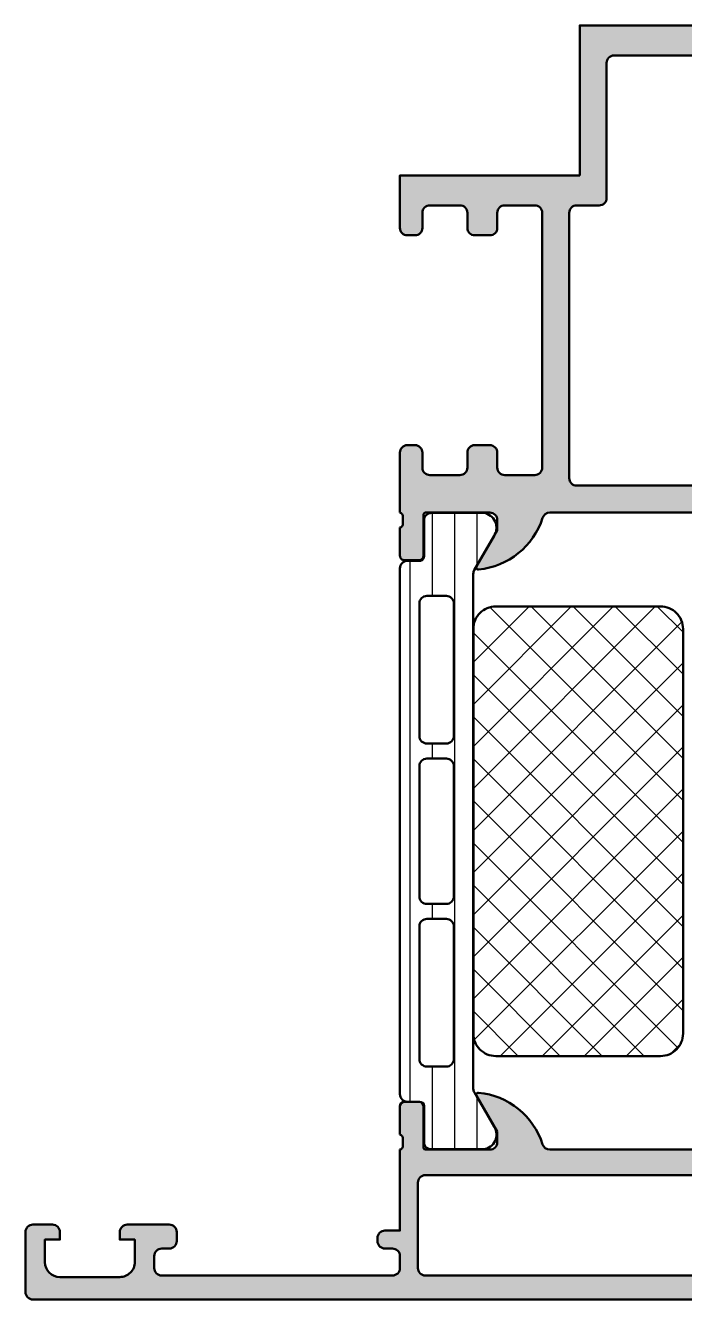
# Model space of a CAD drawing. Extents: x 7 to 97, y 0 to 85.
# Drawn here: x 7 to 51, y 0 to 85 of the extents above; entities that cross this region are included whole.
import ezdxf

# ---------------------------------------------------------------- set-up
doc = ezdxf.new("R2010")
doc.units = 0
for name, color, linetype, lineweight in [('0S-Alu contour', 7, 'Continuous', 50), ('0S-Alu hatch', 252, 'Continuous', 25), ('0S-Plastic contour', 254, 'Continuous', 50), ('0S-Plastic hatch', 253, 'Continuous', 25), ('0S-PT contour', 91, 'Continuous', 50), ('0S-PT hatch', 103, 'Continuous', 25)]:
    doc.layers.add(name, color=color, linetype=linetype, lineweight=lineweight)

# ---------------------------------------------------------------- blocks, each defined once
blk = doc.blocks.new('284017__07F5D339_C848_43A4_AB67_FFD862A25C2E___715E0C92_FD31_4D87_B143_244EF7196718_')
at = {"layer": '0S-Plastic hatch'}
h = blk.add_hatch(dxfattribs=at)
h.set_pattern_fill('ANSI31', color=256, scale=0.4680000000000001, angle=45, style=0)
h.set_pattern_definition([(90, (0, 0), (-1.4859, 0), [])])
edge = h.paths.add_edge_path()
edge.add_arc((37.47509545278372, 10.99213061782803), 0.973034519483768, 276.5846027937584, 393.599627096817)
edge.add_line((38.28556007655461, 11.53059442322531), (36.9670076470982, 13.81420351247468))
edge.add_ellipse((37.40001130835028, 14.06421917066908), major_axis=(-0.5000000000000798, 0), ratio=1, start_angle=0.0021352027151237962, end_angle=30.0020718972292, ccw=False)
edge.add_line((36.90001130869739, 14.06420053751029), (36.89892499626632, 48.41846929310928))
edge.add_ellipse((37.39892499595703, 48.4184868807311), major_axis=(-0.5000000000000324, 0), ratio=1, start_angle=-29.997921301461417, end_angle=0.002015393048509395, ccw=False)
edge.add_line((36.96590322431634, 48.66847117080788), (38.28429022210339, 50.95217577206297))
edge.add_arc((37.4430179914446, 51.49278022615745), 0.999996070924482, 327.2750591980466, 441.8204672459869)
edge.add_line((37.58529278835882, 52.48260345483387), (34.10875129255297, 52.48247680736978))
edge.add_arc((34.10876676317272, 51.98248083016355), 0.4999959774455604, 90.00177281669993, 180.0023777790715)
edge.add_line((33.60877078615773, 51.98246008029366), (33.60918966637052, 49.58246171095516))
edge.add_ellipse((33.30918966656732, 49.58245084472083), major_axis=(-0.2999999999999899, 0), ratio=1, start_angle=90.00207529788338, end_angle=180.0020752978986, ccw=False)
edge.add_line((33.30920053280163, 49.28245084491763), (32.49886919998673, 49.28242221849942))
edge.add_arc((32.49888463137103, 48.78242489763959), 0.4999973210979694, 90.00176831585927, 180.0023822800018)
edge.add_line((31.99888731070525, 48.78240410843611), (32, 13.69991075675291))
edge.add_arc((32.49999732085985, 13.69992618813721), 0.4999973210979836, 180.001768315893, 270.0023822799112)
edge.add_line((32.50001811006254, 13.19992886747142), (33.31034944287746, 13.19995749388962))
edge.add_ellipse((33.31036030911177, 12.89995749408641), major_axis=(-0.3000000000000005, 0), ratio=1, start_angle=180.0020752978986, end_angle=270.0020752978848, ccw=False)
edge.add_line((33.61036030891497, 12.8999683603208), (33.61011528833415, 10.49996996693525))
edge.add_arc((34.05622389866886, 10.47766243924974), 0.44666600274277, 177.1373260966179, 276.9319256958299)
edge.add_line((34.11013201541029, 10.03426145486247), (37.58667351121613, 10.02551460669255))
edge = h.paths.add_edge_path()
edge.add_ellipse((33.799433439795, 46.44135336676351), major_axis=(-0.4999847412109304, 0), ratio=1, start_angle=270, end_angle=360, ccw=False)
edge.add_line((33.799433439795, 46.94133810797444), (35.09944412094734, 46.94133810797444))
edge.add_ellipse((35.09944412094736, 46.44132284918538), major_axis=(-0.5000152587890554, 0), ratio=1, start_angle=180, end_angle=270.00000000000165, ccw=False)
edge.add_line((35.59945937973641, 46.44132284918538), (35.5994593797364, 37.59134421149251))
edge.add_ellipse((35.09946301909308, 37.59134057213344), major_axis=(-0.4999963606565677, 0), ratio=1, start_angle=89.9995829574089, end_angle=180.0004170428646, ccw=False)
edge.add_line((35.0994593797364, 37.09134421149012), (33.79946527346849, 37.09134421149012))
edge.add_ellipse((33.79944870067169, 37.59134421330309), major_axis=(-0.5000000020876287, 0), ratio=1, start_angle=0, end_angle=90.00189910261457, ccw=False)
edge.add_line((33.29944869858406, 37.59134421330309), (33.29944869858407, 46.44135336676351))
edge = h.paths.add_edge_path()
edge.add_line((33.29944869858405, 26.89133810796923), (33.29944869858406, 35.59134421148492))
edge.add_ellipse((33.79944869858406, 35.59134421149012), major_axis=(-0.5, 0), ratio=1, start_angle=270, end_angle=360, ccw=False)
edge.add_line((33.79944869858406, 36.09134421149012), (35.09945937973642, 36.09134421149012))
edge.add_ellipse((35.09945937973642, 35.59134421149013), major_axis=(-0.4999999999999858, 0), ratio=1, start_angle=180, end_angle=270, ccw=False)
edge.add_line((35.5994593797364, 35.59134421149013), (35.5994593797364, 26.89133810797445))
edge.add_ellipse((35.09945937973639, 26.89133810797445), major_axis=(-0.5000000000000142, 0), ratio=1, start_angle=90.000000001192, end_angle=180, ccw=False)
edge.add_line((35.09945937974679, 26.39133810797444), (33.79944869859446, 26.39133810797444))
edge.add_ellipse((33.79944869858404, 26.89133810797443), major_axis=(-0.5, 0), ratio=1, start_angle=0, end_angle=90.00000000119371, ccw=False)
edge = h.paths.add_edge_path()
edge.add_line((33.29944869857367, 16.04134421218342), (33.29944869857367, 24.89133810866769))
edge.add_ellipse((33.79944870073098, 24.89133810679023), major_axis=(-0.5000000021573073, 0), ratio=1, start_angle=269.9981009105044, end_angle=360, ccw=False)
edge.add_line((33.79946527341329, 25.39133810867288), (35.09945937972603, 25.3913381086729))
edge.add_ellipse((35.09946301908275, 24.89134174802963), major_axis=(-0.4999963606565109, 0), ratio=1, start_angle=179.9995829571355, end_angle=270.0004170425959, ccw=False)
edge.add_line((35.59945937972602, 24.89133810867057), (35.59945937972602, 16.04134421219101))
edge.add_ellipse((35.09946301908264, 16.04134057283195), major_axis=(-0.499996360656621, 0), ratio=1, start_angle=89.99958295741459, end_angle=180.0004170428646, ccw=False)
edge.add_line((35.09945937972601, 15.54134421218857), (33.79946527345811, 15.54134421218858))
edge.add_ellipse((33.79944870066129, 16.04134421400154), major_axis=(-0.5000000020876216, 0), ratio=1, start_angle=0, end_angle=90.00189910261707, ccw=False)
at = {"layer": '0S-Alu contour', "color": 7}
for points in [[(33.799433439795, 46.94133810797444), (35.09944412094734, 46.94133810797444)], [(33.29944869858406, 37.59134421330309), (33.29944869858407, 46.44135336676351)], [(35.59945937973641, 46.44132284918538), (35.5994593797364, 37.59134421149251)], [(35.0994593797364, 37.09134421149012), (33.79946527346849, 37.09134421149012)], [(33.79944869858406, 36.09134421149012), (35.09945937973642, 36.09134421149012)], [(33.29944869858405, 26.89133810796923), (33.29944869858406, 35.59134421148492)], [(35.5994593797364, 35.59134421149013), (35.5994593797364, 26.89133810797445)], [(35.09945937974679, 26.39133810797444), (33.79944869859446, 26.39133810797444)], [(33.29944869857367, 16.04134421218342), (33.29944869857367, 24.89133810866769)], [(33.79946527341329, 25.39133810867288), (35.09945937972603, 25.3913381086729)], [(35.59945937972602, 24.89133810867057), (35.59945937972602, 16.04134421219101)], [(35.09945937972601, 15.54134421218857), (33.79946527345811, 15.54134421218858)]]:
    blk.add_lwpolyline(points, dxfattribs=at)
at = {"layer": '0S-Alu contour', "color": 7, "extrusion": (0, 0, -1)}
for centre, radius, start, end in [((-33.799433439795, 46.44135336676351), 0.4999847412109304, 0, 90), ((-35.09944412094736, 46.44132284918538), 0.5000152587890554, 89.99999999999837, 180), ((-33.79944870067169, 37.59134421330309), 0.5000000020876287, 269.9981008973854, 0), ((-35.09946301909308, 37.59134057213344), 0.4999963606565677, 179.9995829571354, 270.0004170425911), ((-33.79944869858406, 35.59134421149012), 0.5, 0, 90), ((-35.09945937973642, 35.59134421149013), 0.4999999999999858, 90, 180), ((-33.79944869858404, 26.89133810797443), 0.5, 269.9999999988063, 0), ((-35.09945937973639, 26.89133810797445), 0.5000000000000142, 180, 269.999999998808), ((-33.79944870073098, 24.89133810679023), 0.5000000021573073, 0, 90.00189908949562), ((-35.09946301908275, 24.89134174802963), 0.4999963606565109, 89.99958295740409, 180.0004170428646), ((-33.79944870066129, 16.04134421400154), 0.5000000020876216, 269.9981008973829, 0), ((-35.09946301908264, 16.04134057283195), 0.499996360656621, 179.9995829571354, 270.0004170425854)]:
    blk.add_arc(centre, radius, start, end, dxfattribs=at)
at = {"layer": '0S-Plastic contour', "color": 7}
for points in [[(33.60877078615773, 51.98246008029366), (33.60918966637052, 49.58246171095516)], [(37.58529278835882, 52.48260345483387), (34.10875129255297, 52.48247680736978)], [(36.96590322431634, 48.66847117080788), (38.28429022210339, 50.95217577206297)], [(31.99888731070525, 48.78240410843611), (32, 13.69991075675291)], [(33.30920053280163, 49.28245084491763), (32.49886919998673, 49.28242221849942)], [(36.90001130869739, 14.06420053751029), (36.89892499626632, 48.41846929310928)], [(38.28556007655461, 11.53059442322531), (36.9670076470982, 13.81420351247468)], [(32.50001811006254, 13.19992886747142), (33.31034944287746, 13.19995749388962)], [(33.61036030891497, 12.8999683603208), (33.61011528833415, 10.49996996693525)], [(34.11013201541029, 10.03426145486247), (37.58667351121613, 10.02551460669255)]]:
    blk.add_lwpolyline(points, dxfattribs=at)
for centre, radius, start, end in [((34.10876676317272, 51.98248083016355), 0.4999959774455604, 90.00177281669993, 180.0023777790715), ((37.4430179914446, 51.49278022615745), 0.999996070924482, 327.2750591980466, 81.8204672459869), ((32.49888463137103, 48.78242489763959), 0.4999973210979694, 90.00176831585927, 180.0023822800018), ((32.49999732085985, 13.69992618813721), 0.4999973210979836, 180.001768315893, 270.0023822799112), ((37.47509545278372, 10.99213061782803), 0.973034519483768, 276.5846027937584, 33.59962709681705), ((34.05622389866886, 10.47766243924974), 0.44666600274277, 177.1373260966179, 276.9319256958299)]:
    blk.add_arc(centre, radius, start, end, dxfattribs=at)
at = {"layer": '0S-Plastic contour', "color": 7, "extrusion": (0, 0, -1)}
for centre, radius, start, end in [((-33.30918966656732, 49.58245084472083), 0.2999999999999899, 179.9979247021014, 269.9979247021166), ((-37.39892499595703, 48.4184868807311), 0.5000000000000324, 359.9979846069515, 29.99792130146136), ((-37.40001130835028, 14.06421917066908), 0.5000000000000798, 329.9979281027708, 359.9978647972849), ((-33.31036030911177, 12.89995749408641), 0.3000000000000005, 89.99792470211521, 179.9979247021014)]:
    blk.add_arc(centre, radius, start, end, dxfattribs=at)
blk = doc.blocks.new('181830__860E1845_3BAC_4EE0_9D11_4B5BD85818A9_')
at = {"layer": '0S-Alu hatch'}
h = blk.add_hatch(color=256, dxfattribs=at)
edge = h.paths.add_edge_path()
edge.add_line((44, 75), (44, 85))
edge.add_line((44, 85), (75, 85))
edge.add_line((75, 85), (75, 81.5999984741211))
edge.add_line((75, 81.5999984741211), (73.89996337890625, 80.5))
edge.add_line((73.89996337890625, 80.5), (73.29998779296875, 80.5))
edge.add_line((73.29998779296875, 80.5), (73.29998779296875, 82))
edge.add_arc((72.29999228507167, 82.0000044921029), 0.9999955079071774, 359.999742621583, 450.0002573796944)
edge.add_line((72.29998779296875, 83), (71, 83))
edge.add_arc((70.99997361765486, 82.00002638234515), 0.9999736180028724, 89.9984883630896, 180.0015116370423)
edge.add_line((70.00000000000001, 81.99999999999771), (70, 76))
edge.add_arc((70.52494604330795, 75.5), 0.7249609288676714, 136.3942400928416, 223.6057599071583)
edge.add_line((70, 75), (70, 67.99999237060545))
edge.add_arc((70.99994797251426, 67.99994797214642), 0.9999479734999157, 179.9974560232863, 270.0029811104503)
edge.add_line((71.00000000000001, 67), (72.29998779296875, 66.99999999999999))
edge.add_arc((72.3000211539479, 67.99996663879543), 0.9999666393519344, 269.9980884929251, 360.0014743731542)
edge.add_line((73.29998779296875, 67.99999237060291), (73.29998779296875, 70.5))
edge.add_line((73.29998779296875, 70.5), (73.79998779296875, 70.5))
edge.add_ellipse((73.79999489156516, 69.50000709851317), major_axis=(-0.9999929015120294, 0), ratio=1, start_angle=179.9991561472142, end_angle=270.0004067225029, ccw=False)
edge.add_line((74.79998779296875, 69.49999237060821), (74.79998779296875, 63.80000305175781))
edge.add_ellipse((74.29997374404411, 63.80001710068246), major_axis=(-0.5000140491220073, 0), ratio=1, start_angle=90.0016098429436, end_angle=179.9983901568687, ccw=False)
edge.add_line((74.29998779296875, 63.30000305175781), (73.79998779296875, 63.30000305175781))
edge.add_ellipse((73.80001111092635, 63.80002636971541), major_axis=(-0.5000233185013004, 0), ratio=1, start_angle=0.0026719163748225583, end_angle=89.99732808349472, ccw=False)
edge.add_line((73.29998779296875, 63.80000305175895), (73.29998779296875, 64.80000305175781))
edge.add_arc((72.79995680066949, 64.79997205945855), 0.5000309932597286, 0.0035512357412975, 89.99644876423665)
edge.add_line((72.79998779296875, 65.30000305175781), (70.5, 65.30000305175781))
edge.add_arc((70.49995521667412, 64.80004783508369), 0.4999552186798569, 89.99486774920469, 180.0051322507696)
edge.add_line((70, 64.80000305175804), (70, 52.5))
edge.add_arc((70.07883644654305, 52.23247940800686), 0.2788950563274422, 106.4198764194931, 181.1645893740981)
edge.add_line((69.799999, 52.22681100000849), (69.79999899999999, 51.77321700000851))
edge.add_arc((70.07886709564316, 51.76755634053144), 0.2789255417371498, 178.8371299271119, 253.5754054446465)
edge.add_line((70, 51.5000130000085), (70, 49.62000199999999))
edge.add_ellipse((69.7, 49.62000199999999), major_axis=(-0.2999999999999971, 0), ratio=1, start_angle=89.99999999999733, end_angle=180, ccw=False)
edge.add_line((69.69999999999997, 49.32000199999999), (68.7200256809572, 49.32000199999999))
edge.add_ellipse((68.72002568095722, 49.62000200000002), major_axis=(-0.3000000000000256, 0), ratio=1, start_angle=0, end_angle=89.99999999999733, ccw=False)
edge.add_line((68.4200256809572, 49.62000199999999), (68.42002568095721, 52.37999999999998))
edge.add_arc((68.3000256809572, 52.37999999999998), 0.1200000000000045, 0, 90)
edge.add_line((68.3000256809572, 52.49999999999999), (64, 52.5))
edge.add_arc((64, 52), 0.5, 90, 180)
edge.add_line((63.5, 52), (63.5, 51.29999999999999))
edge.add_line((63.5, 51.29999999999999), (64.88149545762236, 48.90717967697247))
edge.add_ellipse((64.7618802153517, 48.8381197846483), major_axis=(-0.1381197846483106, 0), ratio=1, start_angle=84.3774224492114, end_angle=210.0000000000034, ccw=False)
edge.add_ellipse((65.23822324117384, 53.6766088618479), major_axis=(-5.000000000000109, 0), ratio=1, start_angle=17.748416356070095, end_angle=84.37742244920622, ccw=False)
edge.add_arc((60.00000000000001, 52.00000000000008), 0.4999999999999189, 17.74841635607149, 89.99999999999349)
edge.add_line((60.00000000000007, 52.5), (42, 52.5))
edge.add_arc((42, 51.9999999999997), 0.5000000000002985, 90, 162.2515836439277)
edge.add_ellipse((36.76177675882622, 53.67660886184751), major_axis=(-4.999999999999685, 0), ratio=1, start_angle=95.62257755079372, end_angle=162.2515836439301, ccw=False)
edge.add_ellipse((37.2381197846483, 48.8381197846483), major_axis=(-0.1381197846482947, 0), ratio=1, start_angle=-29.9999999999971, end_angle=95.62257755079253, ccw=False)
edge.add_line((37.11850454237764, 48.90717967697245), (38.5, 51.29999999999999))
edge.add_line((38.5, 51.29999999999999), (38.5, 52.00000000000001))
edge.add_arc((38, 52), 0.5, 0, 90)
edge.add_line((38, 52.5), (33.6999743190428, 52.5))
edge.add_arc((33.6999743190428, 52.37999999999999), 0.1200000000000116, 89.99999999999662, 180)
edge.add_line((33.57997431904279, 52.37999999999999), (33.57997431904279, 49.620002))
edge.add_ellipse((33.27997431904277, 49.62000200000001), major_axis=(-0.3000000000000184, 0), ratio=1, start_angle=90.00000000000267, end_angle=180, ccw=False)
edge.add_line((33.27997431904279, 49.32000199999999), (32.30000000000002, 49.320002))
edge.add_ellipse((32.30000000000001, 49.62000200000002), major_axis=(-0.3000000000000184, 0), ratio=1, start_angle=0, end_angle=90.00000000000142, ccw=False)
edge.add_line((31.99999999999999, 49.62000200000002), (32, 51.5000130000085))
edge.add_arc((31.92113290435683, 51.76755634053144), 0.2789255417371463, 286.4245945553567, 361.1628700728881)
edge.add_line((32.20000099999999, 51.7732170000085), (32.200001, 52.22681100000851))
edge.add_arc((31.92116355345695, 52.23247940800689), 0.278895056327431, 358.8354106259003, 433.580123580506)
edge.add_line((32, 52.5), (32, 56.5))
edge.add_ellipse((32.50005798788374, 56.49994201211626), major_axis=(-0.5000579912459405, 0), ratio=1, start_angle=270.00664415141154, end_angle=359.9933558485651, ccw=False)
edge.add_line((32.5, 57), (33, 57))
edge.add_ellipse((32.99999343271661, 56.49999343271661), major_axis=(-0.5000065673265142, 0), ratio=1, start_angle=180.0007525451703, end_angle=269.99924745464267, ccw=False)
edge.add_line((33.5, 56.49999999999836), (33.5, 55.50000190734865))
edge.add_arc((33.9999702301921, 55.49997023119498), 0.4999702311955432, 179.9963699640899, 269.9999143067416)
edge.add_line((33.99996948242188, 55), (35.99996948242187, 54.99999237060547))
edge.add_arc((35.99999725557198, 55.49999511430829), 0.5000027444741731, 269.9968174488972, 360.0007784210696)
edge.add_line((36.50000000000001, 55.5000019073509), (36.49999999999999, 56.5))
edge.add_ellipse((37.00000085191263, 56.49999914808738), major_axis=(-0.5000008519133569, 0), ratio=1, start_angle=270.0000976218294, end_angle=359.9999023781608, ccw=False)
edge.add_line((37, 57.00000000000001), (38.0000305175781, 57))
edge.add_ellipse((37.99997252969438, 56.49994201211625), major_axis=(-0.5000579912459547, 0), ratio=1, start_angle=180.0066441514349, end_angle=269.99335584859006, ccw=False)
edge.add_line((38.50003051757813, 56.50000000000019), (38.50003051757811, 55.50000190734866))
edge.add_arc((39.00000074777024, 55.49997023119501), 0.4999702311955645, 179.9963699640899, 269.9999143067416)
edge.add_line((39.00000000000001, 55), (40.99996948242187, 55))
edge.add_arc((40.99997785366959, 55.49999162875228), 0.4999916288223626, 269.9990407096124, 360.000959289826)
edge.add_line((41.49996948242187, 55.49999999999841), (41.49996948242187, 72.49999237060547))
edge.add_arc((40.99999615974015, 72.50001904839253), 0.4999733233934679, 359.9969427877329, 449.9960626717093)
edge.add_line((41.00003051757812, 72.99999237060545), (39, 72.99998474121092))
edge.add_arc((39.00000201048797, 72.50001324786925), 0.4999714933457338, 90.00023039808725, 180.0023924946553)
edge.add_line((38.50003051757812, 72.49999237060507), (38.50003051757812, 71.49999237060547))
edge.add_ellipse((37.9999792580646, 71.500043630119), major_axis=(-0.5000512621407875, 0), ratio=1, start_angle=90.00587330542288, end_angle=179.9941266945552, ccw=False)
edge.add_line((38.00003051757812, 70.99999237060547), (37, 70.99999237060547))
edge.add_ellipse((36.99999891642482, 71.49999128703028), major_axis=(-0.4999989164260032, 0), ratio=1, start_angle=-0.0001241675744836357, end_angle=90.000124168838, ccw=False)
edge.add_line((36.5, 71.49999237059444), (36.5, 72.49999237060548))
edge.add_arc((35.99999466062799, 72.49998703183888), 0.5000053394005115, 0.0006117709685572, 90.00288517908487)
edge.add_line((35.99996948242186, 72.99999237060545), (33.99996948242186, 72.99998474121092))
edge.add_arc((33.99997149290982, 72.50001324786928), 0.4999714933457, 90.0002303980848, 180.0023924946553)
edge.add_line((33.5, 72.4999923706051), (33.5, 71.49999237060547))
edge.add_ellipse((32.99999434308057, 71.49999802752491), major_axis=(-0.5000056569514346, 0), ratio=1, start_angle=90.00064822788329, end_angle=179.9993517721132, ccw=False)
edge.add_line((33, 70.99999237060547), (32.50000000000001, 70.99999237060547))
edge.add_ellipse((32.50005125951354, 71.50004363011901), major_axis=(-0.5000512621408089, 0), ratio=1, start_angle=0.005873305444822563, end_angle=89.99412669457553, ccw=False)
edge.add_line((32.00000000000001, 71.49999237060528), (32.00000000000001, 75))
edge.add_line((32.00000000000001, 75), (44, 75))
edge = h.paths.add_edge_path()
edge.add_arc((46.29994720714485, 82.5000405858239), 0.4999594158234505, 89.9953488296324, 180.0046511703745)
edge.add_line((45.79998779296874, 82.49999999999994), (45.79998779296874, 73.5))
edge.add_ellipse((45.2999356166369, 73.50004454619938), major_axis=(-0.5000521783159986, 0), ratio=1, start_angle=90.0059783433411, end_angle=179.9948959142063, ccw=False)
edge.add_line((45.29998779296875, 72.99999237060545), (43.79998779296875, 72.99999237060545))
edge.add_arc((43.79998366976278, 72.49999649381144), 0.4999958768110359, 89.99952751150354, 180.0004724887031)
edge.add_line((43.29998779296874, 72.49999237060366), (43.29998779296874, 54.79999542236329))
edge.add_arc((43.79997011769503, 54.79997774708955), 0.4999823250386982, 179.9979744913438, 270.0020255087768)
edge.add_line((43.79998779296877, 54.29999542236328), (67.70001220703125, 54.29999542236328))
edge.add_arc((67.69996632599624, 54.80004130339827), 0.5000458831398618, 270.0052570969126, 359.9947429030009)
edge.add_line((68.20001220703124, 54.79999542236252), (68.20001220703125, 70.69999237060547))
edge.add_arc((67.90001220703125, 70.69999237060547), 0.2999999999999989, 0, 90)
edge.add_line((67.90001220703125, 70.99999237060547), (64.70001220703125, 70.99999237060547))
edge.add_line((64.70001220703125, 70.99999237060547), (64.70001220703125, 73))
edge.add_line((64.70001220703125, 73), (67.90001220703125, 73))
edge.add_arc((67.90001220703124, 73.3), 0.3000000000000025, 270.0000000000027, 360)
edge.add_line((68.20001220703124, 73.3), (68.20001220703125, 82.5))
edge.add_arc((67.69996261435972, 82.49995040732846), 0.500049595130715, 0.0056823378243826, 89.99431766207633)
edge.add_line((67.70001220703125, 83), (46.29998779296875, 83))
at = {"layer": '0S-Alu contour', "color": 7}
for points in [[(44, 75), (44, 85), (75, 85), (75, 81.5999984741211), (73.89996337890625, 80.5), (73.29998779296875, 80.5), (73.29998779296875, 82)], [(45.79998779296874, 82.49999999999994), (45.79998779296874, 73.5)], [(67.70001220703125, 83), (46.29998779296875, 83)], [(68.20001220703124, 73.3), (68.20001220703125, 82.5)], [(72.29998779296875, 83), (71, 83)], [(70.00000000000001, 81.99999999999771), (70, 76)], [(32.00000000000001, 71.49999237060528), (32.00000000000001, 75), (44, 75)], [(70, 75), (70, 67.99999237060545)], [(33.5, 72.4999923706051), (33.5, 71.49999237060547)], [(35.99996948242186, 72.99999237060545), (33.99996948242186, 72.99998474121092)], [(36.5, 71.49999237059444), (36.5, 72.49999237060548)], [(38.50003051757812, 72.49999237060507), (38.50003051757812, 71.49999237060547)], [(41.00003051757812, 72.99999237060545), (39, 72.99998474121092)], [(41.49996948242187, 55.49999999999841), (41.49996948242187, 72.49999237060547)], [(43.29998779296874, 72.49999237060366), (43.29998779296874, 54.79999542236329)], [(45.29998779296875, 72.99999237060545), (43.79998779296875, 72.99999237060545)], [(67.90001220703125, 70.99999237060547), (64.70001220703125, 70.99999237060547), (64.70001220703125, 73), (67.90001220703125, 73)], [(33, 70.99999237060547), (32.50000000000001, 70.99999237060547)], [(38.00003051757812, 70.99999237060547), (37, 70.99999237060547)], [(68.20001220703124, 54.79999542236252), (68.20001220703125, 70.69999237060547)], [(73.29998779296875, 67.99999237060291), (73.29998779296875, 70.5), (73.79998779296875, 70.5)], [(74.79998779296875, 69.49999237060821), (74.79998779296875, 63.80000305175781)], [(71.00000000000001, 67), (72.29998779296875, 66.99999999999999)], [(70, 64.80000305175804), (70, 52.5)], [(72.79998779296875, 65.30000305175781), (70.5, 65.30000305175781)], [(73.29998779296875, 63.80000305175895), (73.29998779296875, 64.80000305175781)], [(74.29998779296875, 63.30000305175781), (73.79998779296875, 63.30000305175781)], [(32.5, 57), (33, 57)], [(37, 57.00000000000001), (38.0000305175781, 57)], [(32, 52.5), (32, 56.5)], [(33.5, 56.49999999999836), (33.5, 55.50000190734865)], [(36.50000000000001, 55.5000019073509), (36.49999999999999, 56.5)], [(38.50003051757813, 56.50000000000019), (38.50003051757811, 55.50000190734866)], [(33.99996948242188, 55), (35.99996948242187, 54.99999237060547)], [(39.00000000000001, 55), (40.99996948242187, 55)], [(43.79998779296877, 54.29999542236328), (67.70001220703125, 54.29999542236328)], [(32.20000099999999, 51.7732170000085), (32.200001, 52.22681100000851)], [(33.57997431904279, 52.37999999999999), (33.57997431904279, 49.620002)], [(38, 52.5), (33.6999743190428, 52.5)], [(37.11850454237764, 48.90717967697245), (38.5, 51.29999999999999), (38.5, 52.00000000000001)], [(60.00000000000007, 52.5), (42, 52.5)], [(63.5, 52), (63.5, 51.29999999999999), (64.88149545762236, 48.90717967697247)], [(68.3000256809572, 52.49999999999999), (64, 52.5)], [(68.4200256809572, 49.62000199999999), (68.42002568095721, 52.37999999999998)], [(69.799999, 52.22681100000849), (69.79999899999999, 51.77321700000851)], [(31.99999999999999, 49.62000200000002), (32, 51.5000130000085)], [(70, 51.5000130000085), (70, 49.62000199999999)], [(33.27997431904279, 49.32000199999999), (32.30000000000002, 49.320002)], [(69.69999999999997, 49.32000199999999), (68.7200256809572, 49.32000199999999)]]:
    blk.add_lwpolyline(points, dxfattribs=at)
for centre, radius, start, end in [((46.29994720714485, 82.5000405858239), 0.4999594158234505, 89.9953488296324, 180.0046511703745), ((67.69996261435972, 82.49995040732846), 0.500049595130715, 0.0056823378243826, 89.99431766207633), ((70.99997361765486, 82.00002638234515), 0.9999736180028724, 89.9984883630896, 180.0015116370423), ((72.29999228507167, 82.0000044921029), 0.9999955079071774, 359.999742621583, 90.00025737969447), ((70.52494604330795, 75.5), 0.7249609288676714, 136.3942400928416, 223.6057599071583), ((67.90001220703124, 73.3), 0.3000000000000025, 270.0000000000027, 0), ((33.99997149290982, 72.50001324786928), 0.4999714933457, 90.0002303980848, 180.0023924946553), ((35.99999466062799, 72.49998703183888), 0.5000053394005115, 0.0006117709685572, 90.00288517908487), ((39.00000201048797, 72.50001324786925), 0.4999714933457338, 90.00023039808725, 180.0023924946553), ((40.99999615974015, 72.50001904839253), 0.4999733233934679, 359.9969427877329, 89.9960626717094), ((43.79998366976278, 72.49999649381144), 0.4999958768110359, 89.99952751150354, 180.0004724887031), ((67.90001220703125, 70.69999237060547), 0.2999999999999989, 0, 90), ((70.99994797251426, 67.99994797214642), 0.9999479734999157, 179.9974560232863, 270.0029811104503), ((72.3000211539479, 67.99996663879543), 0.9999666393519344, 269.9980884929251, 0.001474373154193), ((70.49995521667412, 64.80004783508369), 0.4999552186798569, 89.99486774920469, 180.0051322507696), ((72.79995680066949, 64.79997205945855), 0.5000309932597286, 0.0035512357412975, 89.99644876423665), ((33.9999702301921, 55.49997023119498), 0.4999702311955432, 179.9963699640899, 269.9999143067416), ((35.99999725557198, 55.49999511430829), 0.5000027444741731, 269.9968174488972, 0.000778421069591), ((39.00000074777024, 55.49997023119501), 0.4999702311955645, 179.9963699640899, 269.9999143067416), ((40.99997785366959, 55.49999162875228), 0.4999916288223626, 269.9990407096124, 0.0009592898260326), ((43.79997011769503, 54.79997774708955), 0.4999823250386982, 179.9979744913438, 270.0020255087768), ((67.69996632599624, 54.80004130339827), 0.5000458831398618, 270.0052570969126, 359.9947429030009), ((31.92116355345695, 52.23247940800689), 0.278895056327431, 358.8354106259003, 73.58012358050604), ((33.6999743190428, 52.37999999999999), 0.1200000000000116, 89.99999999999662, 180), ((38, 52), 0.5, 0, 90), ((42, 51.9999999999997), 0.5000000000002985, 90, 162.2515836439277), ((60.00000000000001, 52.00000000000008), 0.4999999999999189, 17.74841635607149, 89.99999999999349), ((64, 52), 0.5, 90, 180), ((68.3000256809572, 52.37999999999998), 0.1200000000000045, 0, 90), ((70.07883644654305, 52.23247940800686), 0.2788950563274422, 106.4198764194931, 181.1645893740981), ((31.92113290435683, 51.76755634053144), 0.2789255417371463, 286.4245945553567, 1.162870072888105), ((70.07886709564316, 51.76755634053144), 0.2789255417371498, 178.8371299271119, 253.5754054446465)]:
    blk.add_arc(centre, radius, start, end, dxfattribs=at)
at = {"layer": '0S-Alu contour', "color": 7, "extrusion": (0, 0, -1)}
for centre, radius, start, end in [((-45.2999356166369, 73.50004454619938), 0.5000521783159986, 180.0051040857938, 269.9940216566589), ((-32.50005125951354, 71.50004363011901), 0.5000512621408089, 270.0058733054246, 359.9941266945552), ((-32.99999434308057, 71.49999802752491), 0.5000056569514346, 180.0006482278869, 269.9993517721167), ((-36.99999891642482, 71.49999128703028), 0.4999989164260033, 269.999875831162, 0.0001241675745314), ((-37.9999792580646, 71.500043630119), 0.5000512621407875, 180.0058733054448, 269.9941266945771), ((-73.79999489156516, 69.50000709851317), 0.9999929015120294, 89.99959327749714, 180.0008438527859), ((-73.80001111092635, 63.80002636971541), 0.5000233185013004, 270.0026719165053, 359.9973280836252), ((-74.29997374404411, 63.80001710068246), 0.5000140491220073, 180.0016098431314, 269.9983901570564), ((-32.50005798788374, 56.49994201211626), 0.5000579912459405, 0.006644151434887, 89.99335584858846), ((-32.99999343271661, 56.49999343271661), 0.5000065673265142, 90.00075254535732, 179.9992474548297), ((-37.00000085191263, 56.49999914808738), 0.5000008519133569, 9.76218391853e-05, 89.99990237817057), ((-37.99997252969438, 56.49994201211625), 0.5000579912459547, 90.00664415140994, 179.9933558485651), ((-36.76177675882622, 53.67660886184751), 4.999999999999686, 197.74841635607, 264.3774224492063), ((-65.23822324117384, 53.6766088618479), 5.000000000000109, 275.6225775507938, 342.2515836439299), ((-32.30000000000001, 49.62000200000002), 0.3000000000000185, 269.9999999999986, 0), ((-33.27997431904277, 49.62000200000001), 0.3000000000000185, 180, 269.9999999999973), ((-68.72002568095722, 49.62000200000002), 0.3000000000000256, 270.0000000000027, 0), ((-69.7, 49.62000199999999), 0.2999999999999971, 180, 270.0000000000027), ((-37.2381197846483, 48.8381197846483), 0.1381197846482947, 264.3774224492075, 29.99999999999717), ((-64.7618802153517, 48.8381197846483), 0.1381197846483106, 149.9999999999966, 275.6225775507886)]:
    blk.add_arc(centre, radius, start, end, dxfattribs=at)
blk = doc.blocks.new('390950__A2BAC8C7_344B_45A8_95C4_21D5FBB87293_')
at = {"layer": '0S-PT hatch'}
h = blk.add_hatch(dxfattribs=at)
h.set_pattern_fill('ANSI37', color=256, scale=0.625, angle=90, style=0)
h.set_pattern_definition([(135, (0, 0), (-1.403165018917055, -1.403165018917055), []), (225, (0, 0), (1.403165018917055, -1.403165018917055), [])])
edge = h.paths.add_edge_path()
edge.add_ellipse((49.40026277131392, 44.74133491530957), major_axis=(-1.499999999999992, 0), ratio=1, start_angle=180, end_angle=270.0000000000003, ccw=False)
edge.add_line((50.90026277131392, 44.74133491530956), (50.90026277131392, 17.74133491530957))
edge.add_ellipse((49.40026277131392, 17.74133491530956), major_axis=(-1.499999999999992, 0), ratio=1, start_angle=89.99999999999977, end_angle=180, ccw=False)
edge.add_line((49.40026277131392, 16.24133491530957), (38.40026277131392, 16.24133491530956))
edge.add_ellipse((38.40026277131391, 17.74133491530956), major_axis=(-1.499999999999996, 0), ratio=1, start_angle=0, end_angle=90.00000000000028, ccw=False)
edge.add_line((36.90026277131392, 17.74133491530956), (36.90026277131392, 44.74133491530956))
edge.add_ellipse((38.40026277131391, 44.74133491530957), major_axis=(-1.499999999999992, 0), ratio=1, start_angle=269.9999999999997, end_angle=360, ccw=False)
edge.add_line((38.40026277131392, 46.24133491530956), (49.40026277131392, 46.24133491530956))
at = {"layer": '0S-PT contour', "color": 7}
for points in [[(38.40026277131392, 46.24133491530956), (49.40026277131392, 46.24133491530956)], [(36.90026277131392, 17.74133491530956), (36.90026277131392, 44.74133491530956)], [(50.90026277131392, 44.74133491530956), (50.90026277131392, 17.74133491530957)], [(49.40026277131392, 16.24133491530957), (38.40026277131392, 16.24133491530956)]]:
    blk.add_lwpolyline(points, dxfattribs=at)
at = {"layer": '0S-PT contour', "color": 7, "extrusion": (0, 0, -1)}
for centre, radius, start, end in [((-38.40026277131391, 44.74133491530957), 1.499999999999992, 0, 90.00000000000028), ((-49.40026277131392, 44.74133491530957), 1.499999999999992, 89.99999999999973, 180), ((-38.40026277131391, 17.74133491530956), 1.499999999999996, 269.9999999999997, 0), ((-49.40026277131392, 17.74133491530956), 1.499999999999992, 180, 270.0000000000002)]:
    blk.add_arc(centre, radius, start, end, dxfattribs=at)
blk = doc.blocks.new('346790__18E59D2E_7F95_4928_AF69_A12203133216_')
at = {"layer": '0S-Alu hatch'}
h = blk.add_hatch(color=256, dxfattribs=at)
edge = h.paths.add_edge_path()
edge.add_line((30.5, 4.099999904632569), (30.50000000000001, 3.899987697601308))
edge.add_arc((30.99998773598104, 3.899975433582349), 0.4999877361314397, 179.9985946125913, 270.0014053875248)
edge.add_line((31, 3.399987697601319), (31.50056458031775, 3.399987697601318))
edge.add_ellipse((31.50059593816469, 2.900186907974614), major_axis=(-0.4998007906104106, 0), ratio=1, start_angle=179.9981537783021, end_angle=270.00359477679825, ccw=False)
edge.add_line((32.00039672851563, 2.90017080306999), (32.00000000000001, 2.099999904632565))
edge.add_ellipse((31.50001798557881, 2.09998203825878), major_axis=(-0.4999820147404148, 0), ratio=1, start_angle=89.99793893034592, end_angle=180.002047409195, ccw=False)
edge.add_line((31.5, 1.600000023841857), (16.10000610351562, 1.600000023841858))
edge.add_ellipse((16.09999066685034, 2.09998458717292), major_axis=(-0.49998456356936, 0), ratio=1, start_angle=-0.001755305670371854, end_angle=90.00176896615392, ccw=False)
edge.add_line((15.60000610351561, 2.099999904631672), (15.60000610351562, 2.899987697601319))
edge.add_ellipse((16.09999383949666, 2.899999961620286), major_axis=(-0.4999877361314433, 0), ratio=1, start_angle=-90.00140538752362, end_angle=0.0014053874086812357, ccw=False)
edge.add_line((16.10000610351562, 3.399987697601318), (16.60000610351562, 3.399987697601319))
edge.add_arc((16.59999346458309, 3.900000336533849), 0.5000126390922685, 270.0014482783735, 359.9985517217918)
edge.add_line((17.10000610351562, 3.899987697602759), (17.10000610351562, 4.5))
edge.add_arc((16.59998135193939, 4.499975248423764), 0.5000247521888461, 0.0028361815673602, 89.99716381869283)
edge.add_line((16.60000610351562, 5), (13.79998779296875, 5))
edge.add_arc((13.80005601320871, 4.499931779760039), 0.5000682248933264, 90.0078163971327, 179.9921836028505)
edge.add_line((13.29998779296875, 4.500000000000146), (13.29998779296875, 4))
edge.add_line((13.29998779296875, 4), (14.29998779296875, 4))
edge.add_line((14.29998779296875, 4), (14.29998779296875, 2.5))
edge.add_ellipse((13.30002483966432, 2.499962953304429), major_axis=(-0.9999629539906834, 0), ratio=1, start_angle=89.99787730206089, end_angle=180.0021226979797, ccw=False)
edge.add_line((13.29998779296875, 1.499999999999999), (9.29998779296875, 1.5))
edge.add_ellipse((9.300016866516504, 2.500029073547756), major_axis=(-1.000029073970379, 0), ratio=1, start_angle=0.0016657430161899356, end_angle=89.99833425684761, ccw=False)
edge.add_line((8.29998779296875, 2.500000000002375), (8.29998779296875, 4))
edge.add_line((8.29998779296875, 4), (9.29998779296875, 4))
edge.add_line((9.29998779296875, 4), (9.29998779296875, 4.5))
edge.add_arc((8.799982121992779, 4.499994329024028), 0.500005671008131, 0.000649837291275, 89.9993501613927)
edge.add_line((8.79998779296875, 5), (7.5, 5))
edge.add_arc((7.500011983011746, 4.499988016988254), 0.5000119831553356, 90.0013731190894, 179.9986268808586)
edge.add_line((7, 4.500000000000454), (7, 0.4999847412109375))
edge.add_arc((7.499967976834005, 0.4999679765199838), 0.499967977115078, 179.9980787848614, 270.0027954993435)
edge.add_line((7.499992370605468, 0), (96.50000000000001, 0))
edge.add_arc((96.49997074018943, 0.5000292609363668), 0.5000292617924532, 270.0033527311002, 359.9948987137503)
edge.add_line((96.99999999999999, 0.4999847412105525), (97.00000000000001, 4.499999999999996))
edge.add_arc((96.49993177976002, 4.499931779760015), 0.5000682248933619, 0.0078163970562446, 89.99218360286486)
edge.add_line((96.5, 5.000000000000011), (95.19998168945312, 5))
edge.add_arc((95.19997708496477, 4.500004604488354), 0.4999953955328474, 89.99947235964206, 180.0005276410931)
edge.add_line((94.69998168945312, 4.499999999999612), (94.69998168945312, 4))
edge.add_line((94.69998168945312, 4), (95.69998168945312, 4))
edge.add_line((95.69998168945312, 4), (95.69998168945312, 2.300000190734863))
edge.add_ellipse((94.69997976174481, 2.300002118443166), major_axis=(-1.000001927710155, 0), ratio=1, start_angle=90.0001104493366, end_angle=179.9998895492731, ccw=False)
edge.add_line((94.69998168945312, 1.300000190734864), (90.69998168945312, 1.300000190734863))
edge.add_ellipse((90.69997112575506, 2.299989627036796), major_axis=(-0.9999894363577299, 0), ratio=1, start_angle=-0.0006052616894862695, end_angle=90.00060526170921, ccw=False)
edge.add_line((89.69998168945312, 2.30000019073452), (89.69998168945312, 4))
edge.add_line((89.69998168945312, 4), (90.69998168945312, 4))
edge.add_line((90.69998168945312, 4), (90.69998168945312, 4.5))
edge.add_arc((90.19994544206907, 4.499963752615954), 0.5000362486978231, 0.0041533431727123, 89.99584665685452)
edge.add_line((90.19998168945312, 5), (87.39997863769531, 5))
edge.add_arc((87.39998430867128, 4.499994329024033), 0.5000056710081257, 90.0006498386067, 179.9993501627087)
edge.add_line((86.89997863769533, 4.499999999998309), (86.89997863769533, 4.29998779296875))
edge.add_arc((87.3999843086713, 4.299993463944729), 0.5000056710081399, 180.0006498372912, 269.9993501613917)
edge.add_line((87.39997863769531, 3.799987792968749), (87.89999389648438, 3.79998779296875))
edge.add_ellipse((87.89991473959394, 3.299908636078307), major_axis=(-0.5000791631552644, 0), ratio=1, start_angle=180.0090692756193, end_angle=269.9909307243843, ccw=False)
edge.add_line((88.39999389648438, 3.299987792968771), (88.39999389648438, 2.099999904632602))
edge.add_ellipse((87.89996722354687, 2.100026577570085), major_axis=(-0.5000266736489304, 0), ratio=1, start_angle=90.003056330449, end_angle=179.9969436696916, ccw=False)
edge.add_line((87.89999389648439, 1.599999904632569), (74.99999999999999, 1.599999904632568))
edge.add_line((74.99999999999999, 1.599999904632568), (68.92874145507812, 2.233654499053955))
edge.add_ellipse((68.99992646822194, 3.231043910523171), major_axis=(-0.9999264694002222, 0), ratio=1, start_angle=-0.002781483557384945, end_angle=85.91764603051138, ccw=False)
edge.add_line((68, 3.231092453001993), (67.99999999999999, 7.499984741210935))
edge.add_ellipse((68.49998967820244, 7.499995062926315), major_axis=(-0.4999896783089936, 0), ratio=1, start_angle=-89.99943425076788, end_angle=0.0011828059430172289, ccw=False)
edge.add_line((68.49998474121092, 7.999984741210939), (69.5, 7.999984741210937))
edge.add_arc((69.5, 8.499984741210941), 0.5000000000000036, 270, 360)
edge.add_line((70, 8.499984741210941), (70, 9.99999999999998))
edge.add_ellipse((70.07883644654305, 10.26752059199311), major_axis=(-0.2788950563274484, 0), ratio=1, start_angle=-1.1645893740985116, end_angle=73.58012358050718, ccw=False)
edge.add_line((69.79999899999999, 10.27318899999149), (69.79999899999999, 10.72678299999149))
edge.add_ellipse((70.07886709564318, 10.73244365946854), major_axis=(-0.2789255417371716, 0), ratio=1, start_angle=-73.57540544464479, end_angle=1.1628700728841181, ccw=False)
edge.add_line((70, 10.99998699999151), (70, 12.87999799999999))
edge.add_arc((69.7, 12.879998), 0.3000000000000043, 0, 89.99999999999729)
edge.add_line((69.70000000000002, 13.17999800000001), (68.7200256809572, 13.17999800000001))
edge.add_arc((68.7200256809572, 12.879998), 0.300000000000006, 90, 180)
edge.add_line((68.4200256809572, 12.879998), (68.4200256809572, 10.12))
edge.add_ellipse((68.3000256809572, 10.11999999999998), major_axis=(-0.1199999999999761, 0), ratio=1, start_angle=89.99999999999329, end_angle=180, ccw=False)
edge.add_line((68.3000256809572, 10), (64, 10))
edge.add_ellipse((63.99999999999999, 10.49999999999999), major_axis=(-0.4999999999999965, 0), ratio=1, start_angle=0, end_angle=90.0000000000008, ccw=False)
edge.add_line((63.5, 10.49999999999999), (63.50000000000001, 11.19999999999999))
edge.add_line((63.50000000000001, 11.19999999999999), (64.88149545762239, 13.59282032302755))
edge.add_arc((64.76188021535171, 13.66188021535168), 0.1381197846483105, 330.0000000000085, 455.6225775508067)
edge.add_arc((65.2382232411738, 8.823391138152024), 5.000000000000166, 95.62257755079361, 162.2515836439297)
edge.add_ellipse((59.99999999999998, 10.49999999999985), major_axis=(-0.4999999999998562, 0), ratio=1, start_angle=90, end_angle=162.2515836439303, ccw=False)
edge.add_line((59.99999999999998, 9.999999999999998), (41.99999999999999, 9.999999999999998))
edge.add_ellipse((42.00000000000001, 10.50000000000004), major_axis=(-0.5000000000000409, 0), ratio=1, start_angle=17.74841635607021, end_angle=89.9999999999983, ccw=False)
edge.add_arc((36.7617767588262, 8.823391138152232), 4.999999999999956, 17.74841635607008, 84.37742244920649)
edge.add_arc((37.2381197846483, 13.66188021535171), 0.1381197846482873, 84.37742244920716, 210.0000000000033)
edge.add_line((37.11850454237765, 13.59282032302756), (38.5, 11.19999999999999))
edge.add_line((38.5, 11.19999999999999), (38.5, 10.49999999999999))
edge.add_ellipse((38.00000000000001, 10.49999999999999), major_axis=(-0.4999999999999929, 0), ratio=1, start_angle=89.9999999999992, end_angle=180, ccw=False)
edge.add_line((38, 9.999999999999996), (33.69997431904281, 10))
edge.add_ellipse((33.69997431904281, 10.12000000000001), major_axis=(-0.1200000000000116, 0), ratio=1, start_angle=0, end_angle=90, ccw=False)
edge.add_line((33.5799743190428, 10.12000000000001), (33.57997431904279, 12.87999800000001))
edge.add_arc((33.27997431904279, 12.879998), 0.3000000000000007, 0, 90)
edge.add_line((33.27997431904279, 13.17999800000001), (32.3, 13.17999800000001))
edge.add_arc((32.3, 12.87999800000001), 0.3000000000000007, 90, 180)
edge.add_line((32, 12.87999800000001), (32, 10.99998699999149))
edge.add_ellipse((31.92113290435683, 10.73244365946854), major_axis=(-0.2789255417371535, 0), ratio=1, start_angle=178.8371299271161, end_angle=253.5754054446461, ccw=False)
edge.add_line((32.20000100000001, 10.72678299999149), (32.200001, 10.2731889999915))
edge.add_ellipse((31.92116355345696, 10.2675205919931), major_axis=(-0.2788950563274311, 0), ratio=1, start_angle=106.4198764194924, end_angle=181.164589374101, ccw=False)
edge.add_line((32, 9.999999999999991), (32, 4.599999904632567))
edge.add_line((32, 4.599999904632567), (31, 4.599999904632568))
edge.add_arc((31.00000689237357, 4.099993012259005), 0.5000068924210668, 90.00078979694472, 179.9992102026148)
edge = h.paths.add_edge_path()
edge.add_ellipse((33.70004221060319, 7.799944437956384), major_axis=(-0.500052894552772, 0), ratio=1, start_angle=270.0060603076226, end_angle=359.9939396923759, ccw=False)
edge.add_line((33.69998931884766, 8.299997329711914), (66.29998016357422, 8.29999732971191))
edge.add_ellipse((66.29995410349729, 7.799971269634976), major_axis=(-0.5000260607560258, 0), ratio=1, start_angle=180.0029861089374, end_angle=269.997013890795, ccw=False)
edge.add_line((66.79998016357422, 7.799997329711705), (66.79998016357422, 2.099999904634193))
edge.add_ellipse((66.29998793926782, 2.099992128468832), major_axis=(-0.4999922243668596, 0), ratio=1, start_angle=89.99736040166988, end_angle=180.0008910967698, ccw=False)
edge.add_line((66.29996490478516, 1.599999904632568), (33.69998931884766, 1.599999904632569))
edge.add_ellipse((33.69999119382925, 2.100001779614157), major_axis=(-0.5000018749851043, 0), ratio=1, start_angle=0.00021485600149162565, end_angle=89.99978514374197, ccw=False)
edge.add_line((33.19998931884766, 2.099999904634805), (33.19998931884766, 7.799997329711926))
at = {"layer": '0S-Alu contour', "color": 7}
for points in [[(32, 12.87999800000001), (32, 10.99998699999149)], [(33.27997431904279, 13.17999800000001), (32.3, 13.17999800000001)], [(33.5799743190428, 10.12000000000001), (33.57997431904279, 12.87999800000001)], [(37.11850454237765, 13.59282032302756), (38.5, 11.19999999999999), (38.5, 10.49999999999999)], [(63.5, 10.49999999999999), (63.50000000000001, 11.19999999999999), (64.88149545762239, 13.59282032302755)], [(68.4200256809572, 12.879998), (68.4200256809572, 10.12)], [(69.70000000000002, 13.17999800000001), (68.7200256809572, 13.17999800000001)], [(70, 10.99998699999151), (70, 12.87999799999999)], [(32.20000100000001, 10.72678299999149), (32.200001, 10.2731889999915)], [(69.79999899999999, 10.27318899999149), (69.79999899999999, 10.72678299999149)], [(32, 9.999999999999991), (32, 4.599999904632567), (31, 4.599999904632568)], [(38, 9.999999999999996), (33.69997431904281, 10)], [(59.99999999999998, 9.999999999999998), (41.99999999999999, 9.999999999999998)], [(68.3000256809572, 10), (64, 10)], [(70, 8.499984741210941), (70, 9.99999999999998)], [(33.19998931884766, 2.099999904634805), (33.19998931884766, 7.799997329711927)], [(33.69998931884766, 8.299997329711914), (66.29998016357422, 8.29999732971191)], [(66.79998016357422, 7.799997329711705), (66.79998016357422, 2.099999904634193)], [(68.49998474121092, 7.999984741210939), (69.5, 7.999984741210937)], [(68, 3.231092453001993), (67.99999999999999, 7.499984741210935)], [(7, 4.500000000000454), (7, 0.4999847412109375)], [(8.79998779296875, 5), (7.5, 5)], [(8.29998779296875, 2.500000000002375), (8.29998779296875, 4), (9.29998779296875, 4), (9.29998779296875, 4.5)], [(13.29998779296875, 4.500000000000146), (13.29998779296875, 4), (14.29998779296875, 4), (14.29998779296875, 2.5)], [(16.60000610351562, 5), (13.79998779296875, 5)], [(17.10000610351562, 3.899987697602759), (17.10000610351562, 4.5)], [(86.89997863769533, 4.499999999998309), (86.89997863769533, 4.29998779296875)], [(90.19998168945312, 5), (87.39997863769531, 5)], [(89.69998168945312, 2.30000019073452), (89.69998168945312, 4), (90.69998168945312, 4), (90.69998168945312, 4.5)], [(94.69998168945312, 4.499999999999612), (94.69998168945312, 4), (95.69998168945312, 4), (95.69998168945312, 2.300000190734863)], [(96.5, 5.000000000000011), (95.19998168945312, 5)], [(96.99999999999999, 0.4999847412105525), (97.00000000000001, 4.499999999999996)], [(30.5, 4.099999904632569), (30.50000000000001, 3.899987697601308)], [(87.39997863769531, 3.799987792968749), (87.89999389648438, 3.79998779296875)], [(15.60000610351561, 2.099999904631672), (15.60000610351562, 2.899987697601319)], [(16.10000610351562, 3.399987697601318), (16.60000610351562, 3.399987697601319)], [(31, 3.399987697601319), (31.50056458031775, 3.399987697601318)], [(32.00039672851563, 2.90017080306999), (32.00000000000001, 2.099999904632565)], [(88.39999389648438, 3.299987792968771), (88.39999389648438, 2.099999904632602)], [(87.89999389648439, 1.599999904632569), (74.99999999999999, 1.599999904632568), (68.92874145507812, 2.233654499053955)], [(13.29998779296875, 1.499999999999999), (9.29998779296875, 1.5)], [(31.5, 1.600000023841857), (16.10000610351562, 1.600000023841858)], [(66.29996490478516, 1.599999904632568), (33.69998931884766, 1.599999904632569)], [(94.69998168945312, 1.300000190734864), (90.69998168945312, 1.300000190734863)], [(7.499992370605468, 0), (96.50000000000001, 0)]]:
    blk.add_lwpolyline(points, dxfattribs=at)
for centre, radius, start, end in [((37.2381197846483, 13.66188021535171), 0.1381197846482873, 84.37742244920716, 210.0000000000033), ((36.7617767588262, 8.823391138152232), 4.999999999999956, 17.74841635607008, 84.37742244920649), ((65.2382232411738, 8.823391138152024), 5.000000000000166, 95.62257755079361, 162.2515836439297), ((64.76188021535171, 13.66188021535168), 0.1381197846483105, 330.0000000000085, 95.62257755080662), ((32.3, 12.87999800000001), 0.3000000000000007, 90, 180), ((33.27997431904279, 12.879998), 0.3000000000000007, 0, 90), ((68.7200256809572, 12.879998), 0.300000000000006, 90, 180), ((69.7, 12.879998), 0.3000000000000043, 0, 89.99999999999729), ((69.5, 8.499984741210941), 0.5000000000000036, 270, 0), ((7.500011983011746, 4.499988016988254), 0.5000119831553356, 90.0013731190894, 179.9986268808586), ((8.799982121992779, 4.499994329024028), 0.500005671008131, 0.000649837291275, 89.9993501613927), ((13.80005601320871, 4.499931779760039), 0.5000682248933264, 90.0078163971327, 179.9921836028505), ((16.59998135193939, 4.499975248423764), 0.5000247521888461, 0.0028361815673602, 89.99716381869283), ((31.00000689237357, 4.099993012259005), 0.5000068924210668, 90.00078979694472, 179.9992102026148), ((87.39998430867128, 4.499994329024033), 0.5000056710081257, 90.0006498386067, 179.9993501627087), ((87.3999843086713, 4.299993463944729), 0.5000056710081399, 180.0006498372912, 269.9993501613917), ((90.19994544206907, 4.499963752615954), 0.5000362486978231, 0.0041533431727123, 89.99584665685452), ((95.19997708496477, 4.500004604488354), 0.4999953955328474, 89.99947235964206, 180.0005276410931), ((96.49993177976002, 4.499931779760015), 0.5000682248933619, 0.0078163970562446, 89.99218360286486), ((16.59999346458309, 3.900000336533849), 0.5000126390922685, 270.0014482783735, 359.9985517217918), ((30.99998773598104, 3.899975433582349), 0.4999877361314397, 179.9985946125913, 270.0014053875248), ((7.499967976834005, 0.4999679765199838), 0.499967977115078, 179.9980787848614, 270.0027954993435), ((96.49997074018943, 0.5000292609363668), 0.5000292617924532, 270.0033527311002, 359.9948987137503)]:
    blk.add_arc(centre, radius, start, end, dxfattribs=at)
at = {"layer": '0S-Alu contour', "color": 7, "extrusion": (0, 0, -1)}
for centre, radius, start, end in [((-31.92113290435683, 10.73244365946854), 0.2789255417371535, 106.4245945553539, 181.162870072884), ((-31.92116355345696, 10.2675205919931), 0.2788950563274311, 178.835410625899, 253.5801235805076), ((-38.00000000000001, 10.49999999999999), 0.4999999999999929, 180, 270.0000000000008), ((-42.00000000000001, 10.50000000000004), 0.5000000000000409, 270.0000000000017, 342.2515836439298), ((-59.99999999999998, 10.49999999999985), 0.4999999999998562, 197.7484163560698, 270), ((-63.99999999999999, 10.49999999999999), 0.4999999999999965, 269.9999999999992, 0), ((-70.07883644654305, 10.26752059199311), 0.2788950563274484, 286.4198764194928, 1.164589374098488), ((-70.07886709564318, 10.73244365946854), 0.2789255417371716, 358.8371299271159, 73.57540544464489), ((-33.69997431904281, 10.12000000000001), 0.1200000000000116, 270, 0), ((-68.3000256809572, 10.11999999999998), 0.1199999999999761, 180, 270.0000000000068), ((-33.70004221060319, 7.799944437956384), 0.500052894552772, 0.0060603076241053, 89.99393969237742), ((-66.29995410349729, 7.799971269634976), 0.5000260607560258, 90.002986109205, 179.9970138910626), ((-68.49998967820244, 7.499995062926315), 0.4999896783089936, 359.998817194057, 89.9994342507679), ((-87.89991473959394, 3.299908636078307), 0.5000791631552644, 90.00906927561569, 179.9909307243807), ((-16.09999383949666, 2.899999961620286), 0.4999877361314433, 359.9985946125913, 90.0014053875236), ((-31.50059593816469, 2.900186907974614), 0.4998007906104106, 89.99640522320175, 180.001846221698), ((-68.99992646822194, 3.231043910523171), 0.9999264694002225, 274.0823539694886, 0.002781483557455), ((-9.300016866516504, 2.500029073547756), 1.000029073970379, 270.0016657431524, 359.9983342569838), ((-13.30002483966432, 2.499962953304429), 0.9999629539906834, 179.9978773020203, 270.0021226979391), ((-16.09999066685034, 2.09998458717292), 0.49998456356936, 269.9982310338461, 0.0017553056703701), ((-31.50001798557881, 2.09998203825878), 0.4999820147404148, 179.997952590805, 270.0020610696541), ((-33.69999119382925, 2.100001779614157), 0.5000018749851043, 270.0002148562581, 359.9997851439985), ((-66.29998793926782, 2.099992128468832), 0.4999922243668597, 179.9991089032302, 270.0026395983301), ((-87.89996722354687, 2.100026577570085), 0.5000266736489304, 180.0030563303085, 269.996943669551), ((-90.69997112575506, 2.299989627036796), 0.9999894363577299, 269.9993947382908, 0.0006052616895408), ((-94.69997976174481, 2.300002118443166), 1.000001927710155, 180.000110450727, 269.9998895506634)]:
    blk.add_arc(centre, radius, start, end, dxfattribs=at)
blk = doc.blocks.new('390950__59050AD5_E8F3_4F4F_A82C_8907C23A98D9_')
at = {"layer": '0S-Alu contour', "color": 7}
for name in ['181830__860E1845_3BAC_4EE0_9D11_4B5BD85818A9_', '346790__18E59D2E_7F95_4928_AF69_A12203133216_']:
    blk.add_blockref(name, (0, 0), dxfattribs=at)
at = {"layer": '0S-Plastic contour', "color": 7}
blk.add_blockref('284017__07F5D339_C848_43A4_AB67_FFD862A25C2E___715E0C92_FD31_4D87_B143_244EF7196718_', (0, 0), dxfattribs=at)
at = {"layer": '0S-PT contour', "color": 7}
blk.add_blockref('390950__A2BAC8C7_344B_45A8_95C4_21D5FBB87293_', (0, 0), dxfattribs=at)

msp = doc.modelspace()

# ---------------------------------------------------------------- block references
at = {"layer": '0S-Alu contour', "color": 7}
msp.add_blockref('390950__59050AD5_E8F3_4F4F_A82C_8907C23A98D9_', (0, 0), dxfattribs=at)

doc.saveas('drawing.dxf')
